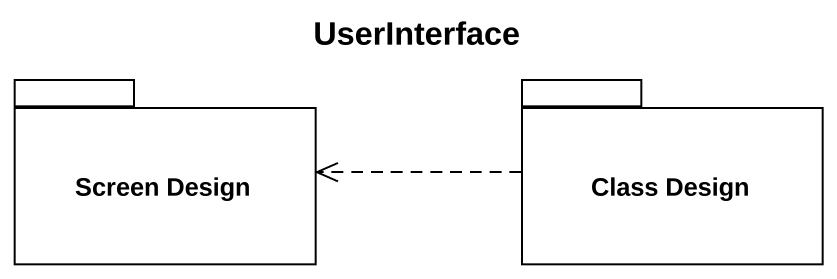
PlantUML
@startuml
title UserInterface
package "Screen Design" as Screen_Design {
}
package "Class Design" as Class_Design {
}
Class_Design .left.> Screen_Design
@enduml
